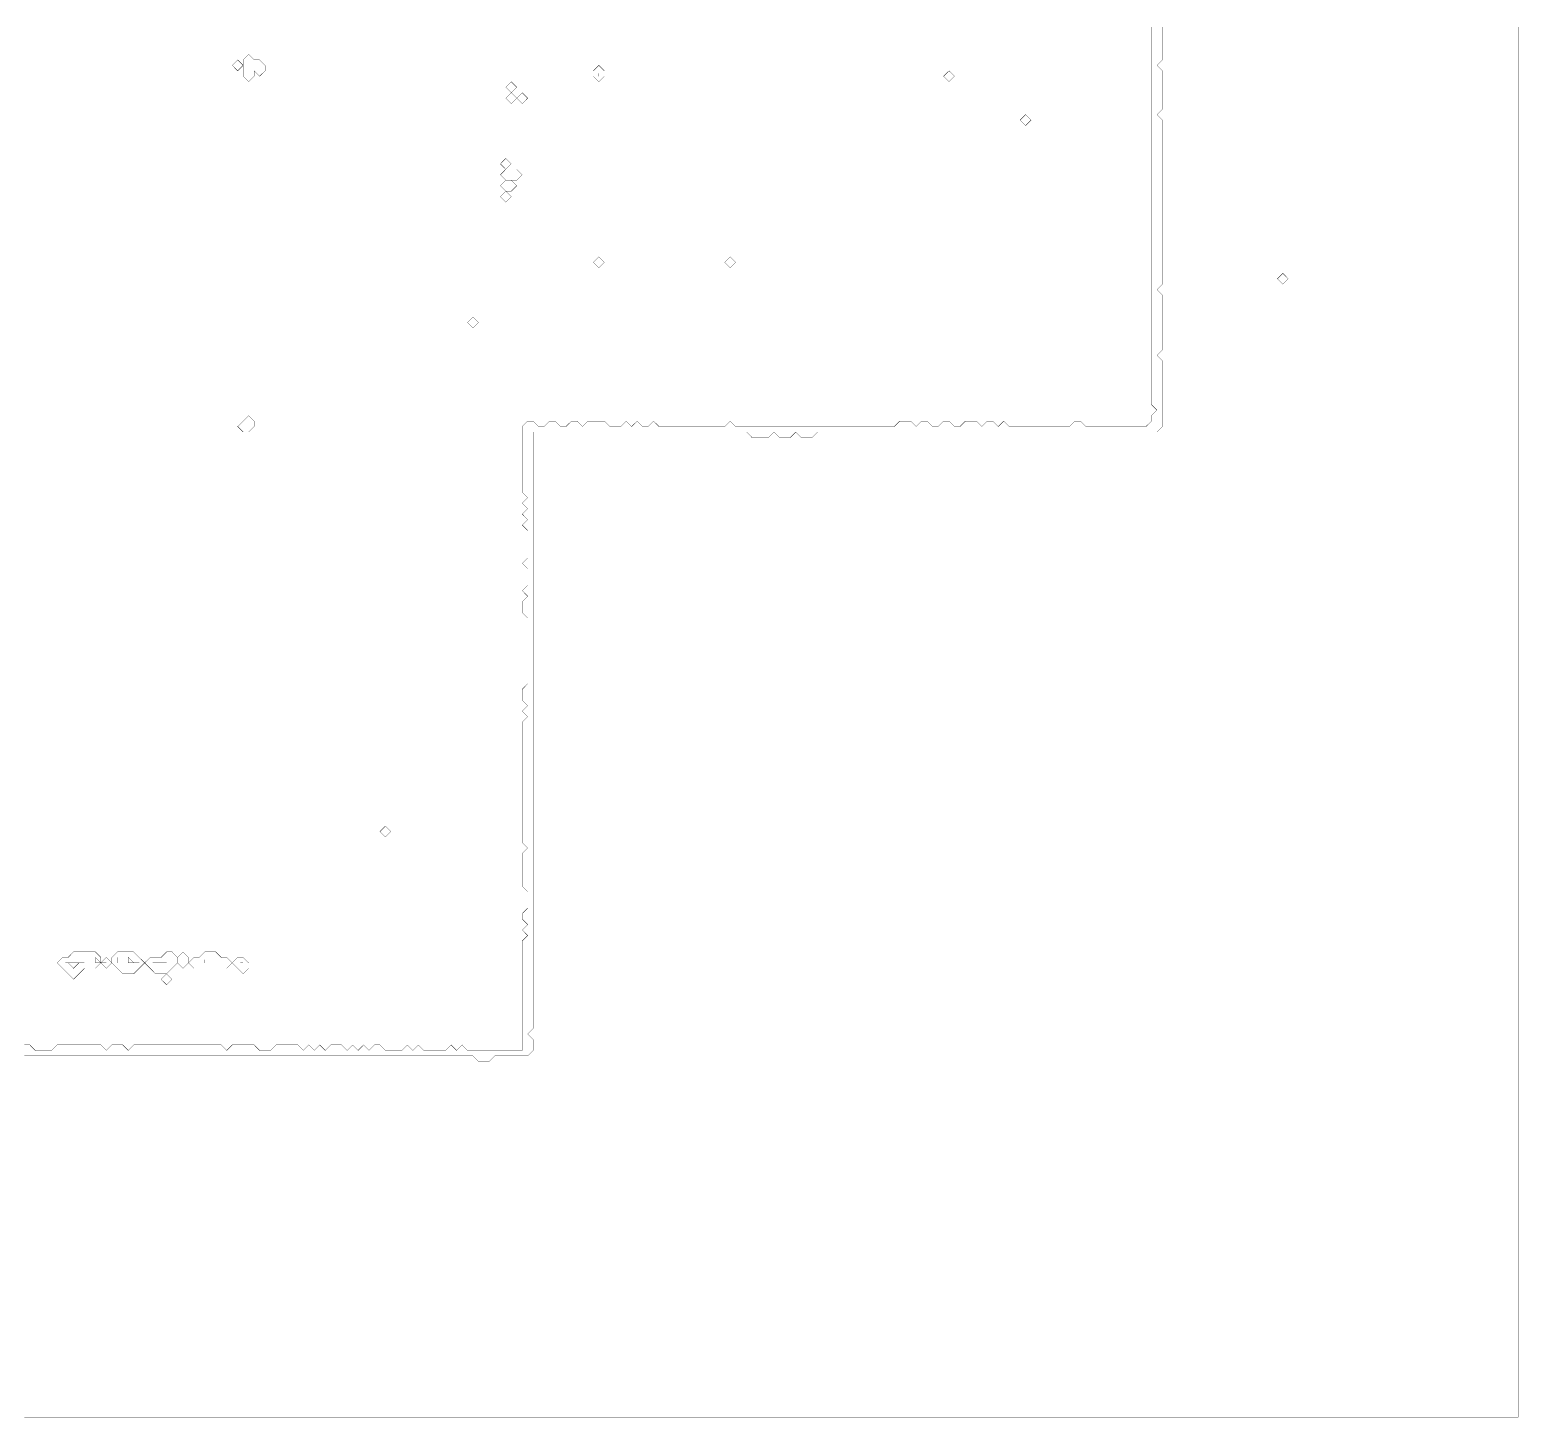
# Model space of a CAD drawing. Header units: metres. Extents: x 0 to 4994, y -4994 to 0.
# Drawn here: x 2336 to 4994, y -4994 to -2517 of the extents above; entities that cross this region are included whole.
import ezdxf

# ---------------------------------------------------------------- set-up
doc = ezdxf.new("R2010")
doc.units = ezdxf.units.M
for name, color, linetype in [('conductor', 1, 'Continuous'), ('dielectric', 8, 'Continuous'), ('substrate', 5, 'Continuous')]:
    doc.layers.add(name, color=color, linetype=linetype)

msp = doc.modelspace()

# ---------------------------------------------------------------- linework, layer by layer
at = {"layer": 'conductor', "const_width": 0.5}
msp.add_lwpolyline([(2326.1, -4329.6), (2335.9, -4329.6), (2345.6, -4339.4), (2355.4, -4339.4), (2365.2, -4339.4), (2374.9, -4339.4), (2384.7, -4329.6), (2394.5, -4329.6), (2404.3, -4329.6), (2414, -4329.6), (2423.8, -4329.6), (2433.6, -4329.6), (2443.4, -4329.6), (2453.1, -4329.6), (2462.9, -4329.6), (2472.7, -4339.4), (2482.5, -4329.6), (2492.2, -4329.6), (2502, -4329.6), (2511.8, -4339.4), (2521.5, -4329.6), (2531.3, -4329.6), (2541.1, -4329.6), (2550.9, -4329.6), (2560.6, -4329.6), (2570.4, -4329.6), (2580.2, -4329.6), (2590, -4329.6), (2599.7, -4329.6), (2609.5, -4329.6), (2619.3, -4329.6), (2629.1, -4329.6), (2638.8, -4329.6), (2648.6, -4329.6), (2658.4, -4329.6), (2668.1, -4329.6), (2677.9, -4329.6), (2687.7, -4339.4), (2697.5, -4329.6), (2707.2, -4329.6), (2717, -4329.6), (2726.8, -4329.6), (2736.6, -4329.6), (2746.3, -4339.4), (2756.1, -4339.4), (2765.9, -4339.4), (2775.7, -4329.6), (2785.4, -4329.6), (2795.2, -4329.6), (2805, -4329.6), (2814.8, -4329.6), (2824.5, -4339.4), (2834.3, -4329.6), (2844.1, -4339.4), (2853.8, -4329.6), (2863.6, -4339.4), (2873.4, -4329.6), (2883.2, -4329.6), (2892.9, -4329.6), (2902.7, -4339.4), (2912.5, -4329.6), (2922.3, -4339.4), (2932, -4329.6), (2941.8, -4339.4), (2951.6, -4329.6), (2961.4, -4329.6), (2971.1, -4339.4), (2980.9, -4339.4), (2990.7, -4339.4), (3000.4, -4339.4), (3010.2, -4329.6), (3020, -4339.4), (3029.8, -4329.6), (3039.5, -4339.4), (3049.3, -4339.4), (3059.1, -4339.4), (3068.9, -4339.4), (3078.6, -4339.4), (3088.4, -4329.6), (3098.2, -4339.4), (3108, -4329.6), (3117.7, -4339.4), (3127.5, -4339.4), (3137.3, -4339.4), (3147, -4339.4), (3156.8, -4339.4), (3166.6, -4339.4), (3176.4, -4339.4), (3186.1, -4339.4), (3195.9, -4339.4), (3205.7, -4339.4), (3215.5, -4339.4), (3215.5, -4329.6), (3215.5, -4319.9), (3215.5, -4310.1), (3215.5, -4300.3), (3215.5, -4290.5), (3215.5, -4280.8), (3215.5, -4271), (3215.5, -4261.2), (3215.5, -4251.4), (3215.5, -4241.7), (3215.5, -4231.9), (3215.5, -4222.1), (3215.5, -4212.4), (3215.5, -4202.6), (3215.5, -4192.8), (3215.5, -4183), (3215.5, -4173.3), (3215.5, -4163.5), (3215.5, -4153.7), (3215.5, -4143.9), (3225.2, -4134.2), (3215.5, -4124.4), (3225.2, -4114.6), (3215.5, -4104.8), (3215.5, -4095.1), (3225.2, -4085.3), (3225.2, -4075.5), (3225.2, -4065.8), (3225.2, -4056), (3215.5, -4046.2), (3215.5, -4036.4), (3215.5, -4026.7), (3215.5, -4016.9), (3215.5, -4007.1), (3215.5, -3997.3), (3215.5, -3987.6), (3225.2, -3977.8), (3215.5, -3968), (3215.5, -3958.2), (3215.5, -3948.5), (3215.5, -3938.7), (3215.5, -3928.9), (3215.5, -3919.1), (3215.5, -3909.4), (3215.5, -3899.6), (3215.5, -3889.8), (3215.5, -3880.1), (3215.5, -3870.3), (3215.5, -3860.5), (3215.5, -3850.7), (3215.5, -3841), (3215.5, -3831.2), (3215.5, -3821.4), (3215.5, -3811.6), (3215.5, -3801.9), (3215.5, -3792.1), (3215.5, -3782.3), (3215.5, -3772.5), (3215.5, -3762.8), (3215.5, -3753), (3225.2, -3743.2), (3215.5, -3733.5), (3225.2, -3723.7), (3215.5, -3713.9), (3215.5, -3704.1), (3215.5, -3694.4), (3225.2, -3684.6), (3225.2, -3674.8), (3225.2, -3665), (3225.2, -3655.3), (3225.2, -3645.5), (3225.2, -3635.7), (3225.2, -3625.9), (3225.2, -3616.2), (3225.2, -3606.4), (3225.2, -3596.6), (3225.2, -3586.9), (3225.2, -3577.1), (3225.2, -3567.3), (3215.5, -3557.5), (3215.5, -3547.8), (3215.5, -3538), (3225.2, -3528.2), (3215.5, -3518.4), (3225.2, -3508.7), (3225.2, -3498.9), (3225.2, -3489.1), (3225.2, -3479.3), (3215.5, -3469.6), (3225.2, -3459.8), (3225.2, -3450), (3225.2, -3440.2), (3225.2, -3430.5), (3225.2, -3420.7), (3225.2, -3410.9), (3215.5, -3401.2), (3225.2, -3391.4), (3215.5, -3381.6), (3225.2, -3371.8), (3215.5, -3362.1), (3225.2, -3352.3), (3215.5, -3342.5), (3215.5, -3332.7), (3215.5, -3323), (3215.5, -3313.2), (3215.5, -3303.4), (3215.5, -3293.6), (3215.5, -3283.9), (3215.5, -3274.1), (3215.5, -3264.3), (3215.5, -3254.6), (3215.5, -3244.8), (3215.5, -3235), (3215.5, -3225.2), (3225.2, -3215.5), (3235, -3215.5), (3244.8, -3225.2), (3254.6, -3225.2), (3264.3, -3215.5), (3274.1, -3215.5), (3283.9, -3225.2), (3293.6, -3225.2), (3303.4, -3215.5), (3313.2, -3215.5), (3323, -3225.2), (3332.7, -3215.5), (3342.5, -3215.5), (3352.3, -3215.5), (3362.1, -3215.5), (3371.8, -3225.2), (3381.6, -3225.2), (3391.4, -3225.2), (3401.2, -3215.5), (3410.9, -3225.2), (3420.7, -3215.5), (3430.5, -3225.2), (3440.2, -3225.2), (3450, -3215.5), (3459.8, -3225.2), (3469.6, -3225.2), (3479.3, -3225.2), (3489.1, -3225.2), (3498.9, -3225.2), (3508.7, -3225.2), (3518.4, -3225.2), (3528.2, -3225.2), (3538, -3225.2), (3547.8, -3225.2), (3557.5, -3225.2), (3567.3, -3225.2), (3577.1, -3225.2), (3586.9, -3215.5), (3596.6, -3225.2), (3606.4, -3225.2), (3616.2, -3225.2), (3625.9, -3225.2), (3635.7, -3225.2), (3645.5, -3225.2), (3655.3, -3225.2), (3665, -3225.2), (3674.8, -3225.2), (3684.6, -3225.2), (3694.4, -3225.2), (3704.1, -3225.2), (3713.9, -3225.2), (3723.7, -3225.2), (3733.5, -3225.2), (3743.2, -3225.2), (3753, -3225.2), (3762.8, -3225.2), (3772.5, -3225.2), (3782.3, -3225.2), (3792.1, -3225.2), (3801.9, -3225.2), (3811.6, -3225.2), (3821.4, -3225.2), (3831.2, -3225.2), (3841, -3225.2), (3850.7, -3225.2), (3860.5, -3225.2), (3870.3, -3225.2), (3880.1, -3225.2), (3889.8, -3215.5), (3899.6, -3215.5), (3909.4, -3215.5), (3919.1, -3225.2), (3928.9, -3215.5), (3938.7, -3215.5), (3948.5, -3225.2), (3958.2, -3225.2), (3968, -3215.5), (3977.8, -3215.5), (3987.6, -3225.2), (3997.3, -3225.2), (4007.1, -3215.5), (4016.9, -3215.5), (4026.7, -3215.5), (4036.4, -3225.2), (4046.2, -3215.5), (4056, -3215.5), (4065.8, -3225.2), (4075.5, -3215.5), (4085.3, -3225.2), (4095.1, -3225.2), (4104.8, -3225.2), (4114.6, -3225.2), (4124.4, -3225.2), (4134.2, -3225.2), (4143.9, -3225.2), (4153.7, -3225.2), (4163.5, -3225.2), (4173.3, -3225.2), (4183, -3225.2), (4192.8, -3225.2), (4202.6, -3215.5), (4212.4, -3215.5), (4222.1, -3225.2), (4231.9, -3225.2), (4241.7, -3225.2), (4251.4, -3225.2), (4261.2, -3225.2), (4271, -3225.2), (4280.8, -3225.2), (4290.5, -3225.2), (4300.3, -3225.2), (4310.1, -3225.2), (4319.9, -3225.2), (4329.6, -3225.2), (4339.4, -3215.5), (4339.4, -3205.7), (4349.2, -3195.9), (4339.4, -3186.1), (4339.4, -3176.4), (4339.4, -3166.6), (4339.4, -3156.8), (4339.4, -3147), (4339.4, -3137.3), (4339.4, -3127.5), (4339.4, -3117.7), (4339.4, -3108), (4339.4, -3098.2), (4339.4, -3088.4), (4339.4, -3078.6), (4339.4, -3068.9), (4339.4, -3059.1), (4339.4, -3049.3), (4339.4, -3039.5), (4339.4, -3029.8), (4339.4, -3020), (4339.4, -3010.2), (4339.4, -3000.4), (4339.4, -2990.7), (4339.4, -2980.9), (4339.4, -2971.1), (4339.4, -2961.4), (4339.4, -2951.6), (4339.4, -2941.8), (4339.4, -2932), (4339.4, -2922.3), (4339.4, -2912.5), (4339.4, -2902.7), (4339.4, -2892.9), (4339.4, -2883.2), (4339.4, -2873.4), (4339.4, -2863.6), (4339.4, -2853.8), (4339.4, -2844.1), (4339.4, -2834.3), (4339.4, -2824.5), (4339.4, -2814.8), (4339.4, -2805), (4339.4, -2795.2), (4339.4, -2785.4), (4339.4, -2775.7), (4339.4, -2765.9), (4339.4, -2756.1), (4339.4, -2746.3), (4339.4, -2736.6), (4339.4, -2726.8), (4339.4, -2717), (4339.4, -2707.2), (4339.4, -2697.5), (4339.4, -2687.7), (4339.4, -2677.9), (4339.4, -2668.1), (4339.4, -2658.4), (4339.4, -2648.6), (4339.4, -2638.8), (4339.4, -2629.1), (4339.4, -2619.3), (4339.4, -2609.5), (4339.4, -2599.7), (4339.4, -2590), (4339.4, -2580.2), (4339.4, -2570.4), (4339.4, -2560.6), (4339.4, -2550.9), (4339.4, -2541.1), (4339.4, -2531.3), (4339.4, -2521.5), (4339.4, -2511.8)], dxfattribs=at)
for points in [[(2697.5, -2580.2), (2707.2, -2570.4), (2717, -2580.2), (2707.2, -2590)], [(2717, -2570.4), (2726.8, -2560.6), (2736.6, -2570.4), (2746.3, -2570.4), (2756.1, -2580.2), (2756.1, -2590), (2746.3, -2599.7), (2736.6, -2590), (2736.6, -2599.7), (2726.8, -2609.5), (2717, -2599.7), (2717, -2590), (2717, -2580.2)], [(3342.5, -2590), (3352.3, -2580.2), (3362.1, -2590), (3362.1, -2599.7), (3352.3, -2609.5), (3342.5, -2599.7)], [(3968, -2599.7), (3977.8, -2590), (3987.6, -2599.7), (3977.8, -2609.5)], [(3186.1, -2619.3), (3195.9, -2609.5), (3205.7, -2619.3), (3195.9, -2629.1)], [(3186.1, -2638.8), (3195.9, -2629.1), (3205.7, -2638.8), (3195.9, -2648.6)], [(3205.7, -2638.8), (3215.5, -2629.1), (3225.2, -2638.8), (3215.5, -2648.6)], [(4104.8, -2677.9), (4114.6, -2668.1), (4124.4, -2677.9), (4114.6, -2687.7)], [(3176.4, -2756.1), (3186.1, -2746.3), (3195.9, -2756.1), (3186.1, -2765.9)], [(3176.4, -2775.7), (3186.1, -2765.9), (3195.9, -2765.9), (3205.7, -2765.9), (3215.5, -2775.7), (3205.7, -2785.4), (3195.9, -2785.4), (3186.1, -2785.4)], [(3176.4, -2795.2), (3186.1, -2785.4), (3195.9, -2785.4), (3205.7, -2795.2), (3195.9, -2805), (3186.1, -2805)], [(3176.4, -2814.8), (3186.1, -2805), (3195.9, -2814.8), (3186.1, -2824.5)], [(3342.5, -2932), (3352.3, -2922.3), (3362.1, -2932), (3352.3, -2941.8)], [(3577.1, -2932), (3586.9, -2922.3), (3596.6, -2932), (3586.9, -2941.8)], [(3117.7, -3039.5), (3127.5, -3029.8), (3137.3, -3039.5), (3127.5, -3049.3)], [(2717, -3215.5), (2726.8, -3205.7), (2736.6, -3215.5), (2736.6, -3225.2), (2726.8, -3235), (2717, -3235), (2707.2, -3225.2)], [(2961.4, -3948.5), (2971.1, -3938.7), (2980.9, -3948.5), (2971.1, -3958.2)], [(2404.3, -4173.3), (2414, -4163.5), (2423.8, -4163.5), (2433.6, -4163.5), (2443.4, -4163.5), (2453.1, -4163.5), (2462.9, -4173.3), (2462.9, -4183), (2453.1, -4192.8), (2443.4, -4192.8), (2433.6, -4192.8), (2423.8, -4202.6), (2414, -4212.4), (2404.3, -4202.6), (2394.5, -4192.8), (2384.7, -4183), (2394.5, -4173.3)], [(2462.9, -4183), (2472.7, -4173.3), (2482.5, -4183), (2472.7, -4192.8)], [(2482.5, -4173.3), (2492.2, -4163.5), (2502, -4163.5), (2511.8, -4163.5), (2521.5, -4163.5), (2531.3, -4173.3), (2541.1, -4183), (2531.3, -4192.8), (2521.5, -4202.6), (2511.8, -4202.6), (2502, -4202.6), (2492.2, -4192.8), (2482.5, -4183)], [(2570.4, -4173.3), (2580.2, -4163.5), (2590, -4163.5), (2599.7, -4173.3), (2599.7, -4183), (2590, -4192.8), (2580.2, -4202.6), (2570.4, -4202.6), (2560.6, -4202.6), (2550.9, -4192.8), (2541.1, -4183), (2550.9, -4173.3), (2560.6, -4173.3)], [(2599.7, -4173.3), (2609.5, -4163.5), (2619.3, -4173.3), (2619.3, -4183), (2609.5, -4192.8), (2599.7, -4183)], [(2638.8, -4173.3), (2648.6, -4163.5), (2658.4, -4163.5), (2668.1, -4163.5), (2677.9, -4173.3), (2687.7, -4173.3), (2697.5, -4183), (2687.7, -4192.8), (2677.9, -4192.8), (2668.1, -4192.8), (2658.4, -4192.8), (2648.6, -4192.8), (2638.8, -4192.8), (2629.1, -4192.8), (2619.3, -4183), (2629.1, -4173.3)], [(2697.5, -4183), (2707.2, -4173.3), (2717, -4173.3), (2726.8, -4183), (2726.8, -4192.8), (2717, -4202.6), (2707.2, -4192.8)], [(2570.4, -4212.4), (2580.2, -4202.6), (2590, -4212.4), (2580.2, -4222.1)]]:
    msp.add_lwpolyline(points, close=True, dxfattribs=at)
at = {"layer": 'dielectric', "const_width": 0.5}
for points in [[(2414, -4192.8)], [(2462.9, -4183)], [(2560.6, -4183)], [(2580.2, -4183)], [(2717, -4183)]]:
    msp.add_lwpolyline(points, close=True, dxfattribs=at)
at = {"layer": 'substrate', "const_width": 0.5}
for points in [[(2326.1, -4994.2), (2335.9, -4994.2), (2345.6, -4994.2), (2355.4, -4994.2), (2365.2, -4994.2), (2374.9, -4994.2), (2384.7, -4994.2), (2394.5, -4994.2), (2404.3, -4994.2), (2414, -4994.2), (2423.8, -4994.2), (2433.6, -4994.2), (2443.4, -4994.2), (2453.1, -4994.2), (2462.9, -4994.2), (2472.7, -4994.2), (2482.5, -4994.2), (2492.2, -4994.2), (2502, -4994.2), (2511.8, -4994.2), (2521.5, -4994.2), (2531.3, -4994.2), (2541.1, -4994.2), (2550.9, -4994.2), (2560.6, -4994.2), (2570.4, -4994.2), (2580.2, -4994.2), (2590, -4994.2), (2599.7, -4994.2), (2609.5, -4994.2), (2619.3, -4994.2), (2629.1, -4994.2), (2638.8, -4994.2), (2648.6, -4994.2), (2658.4, -4994.2), (2668.1, -4994.2), (2677.9, -4994.2), (2687.7, -4994.2), (2697.5, -4994.2), (2707.2, -4994.2), (2717, -4994.2), (2726.8, -4994.2), (2736.6, -4994.2), (2746.3, -4994.2), (2756.1, -4994.2), (2765.9, -4994.2), (2775.7, -4994.2), (2785.4, -4994.2), (2795.2, -4994.2), (2805, -4994.2), (2814.8, -4994.2), (2824.5, -4994.2), (2834.3, -4994.2), (2844.1, -4994.2), (2853.8, -4994.2), (2863.6, -4994.2), (2873.4, -4994.2), (2883.2, -4994.2), (2892.9, -4994.2), (2902.7, -4994.2), (2912.5, -4994.2), (2922.3, -4994.2), (2932, -4994.2), (2941.8, -4994.2), (2951.6, -4994.2), (2961.4, -4994.2), (2971.1, -4994.2), (2980.9, -4994.2), (2990.7, -4994.2), (3000.4, -4994.2), (3010.2, -4994.2), (3020, -4994.2), (3029.8, -4994.2), (3039.5, -4994.2), (3049.3, -4994.2), (3059.1, -4994.2), (3068.9, -4994.2), (3078.6, -4994.2), (3088.4, -4994.2), (3098.2, -4994.2), (3108, -4994.2), (3117.7, -4994.2), (3127.5, -4994.2), (3137.3, -4994.2), (3147, -4994.2), (3156.8, -4994.2), (3166.6, -4994.2), (3176.4, -4994.2), (3186.1, -4994.2), (3195.9, -4994.2), (3205.7, -4994.2), (3215.5, -4994.2), (3225.2, -4994.2), (3235, -4994.2), (3244.8, -4994.2), (3254.6, -4994.2), (3264.3, -4994.2), (3274.1, -4994.2), (3283.9, -4994.2), (3293.6, -4994.2), (3303.4, -4994.2), (3313.2, -4994.2), (3323, -4994.2), (3332.7, -4994.2), (3342.5, -4994.2), (3352.3, -4994.2), (3362.1, -4994.2), (3371.8, -4994.2), (3381.6, -4994.2), (3391.4, -4994.2), (3401.2, -4994.2), (3410.9, -4994.2), (3420.7, -4994.2), (3430.5, -4994.2), (3440.2, -4994.2), (3450, -4994.2), (3459.8, -4994.2), (3469.6, -4994.2), (3479.3, -4994.2), (3489.1, -4994.2), (3498.9, -4994.2), (3508.7, -4994.2), (3518.4, -4994.2), (3528.2, -4994.2), (3538, -4994.2), (3547.8, -4994.2), (3557.5, -4994.2), (3567.3, -4994.2), (3577.1, -4994.2), (3586.9, -4994.2), (3596.6, -4994.2), (3606.4, -4994.2), (3616.2, -4994.2), (3625.9, -4994.2), (3635.7, -4994.2), (3645.5, -4994.2), (3655.3, -4994.2), (3665, -4994.2), (3674.8, -4994.2), (3684.6, -4994.2), (3694.4, -4994.2), (3704.1, -4994.2), (3713.9, -4994.2), (3723.7, -4994.2), (3733.5, -4994.2), (3743.2, -4994.2), (3753, -4994.2), (3762.8, -4994.2), (3772.5, -4994.2), (3782.3, -4994.2), (3792.1, -4994.2), (3801.9, -4994.2), (3811.6, -4994.2), (3821.4, -4994.2), (3831.2, -4994.2), (3841, -4994.2), (3850.7, -4994.2), (3860.5, -4994.2), (3870.3, -4994.2), (3880.1, -4994.2), (3889.8, -4994.2), (3899.6, -4994.2), (3909.4, -4994.2), (3919.1, -4994.2), (3928.9, -4994.2), (3938.7, -4994.2), (3948.5, -4994.2), (3958.2, -4994.2), (3968, -4994.2), (3977.8, -4994.2), (3987.6, -4994.2), (3997.3, -4994.2), (4007.1, -4994.2), (4016.9, -4994.2), (4026.7, -4994.2), (4036.4, -4994.2), (4046.2, -4994.2), (4056, -4994.2), (4065.8, -4994.2), (4075.5, -4994.2), (4085.3, -4994.2), (4095.1, -4994.2), (4104.8, -4994.2), (4114.6, -4994.2), (4124.4, -4994.2), (4134.2, -4994.2), (4143.9, -4994.2), (4153.7, -4994.2), (4163.5, -4994.2), (4173.3, -4994.2), (4183, -4994.2), (4192.8, -4994.2), (4202.6, -4994.2), (4212.4, -4994.2), (4222.1, -4994.2), (4231.9, -4994.2), (4241.7, -4994.2), (4251.4, -4994.2), (4261.2, -4994.2), (4271, -4994.2), (4280.8, -4994.2), (4290.5, -4994.2), (4300.3, -4994.2), (4310.1, -4994.2), (4319.9, -4994.2), (4329.6, -4994.2), (4339.4, -4994.2), (4349.2, -4994.2), (4359, -4994.2), (4368.7, -4994.2), (4378.5, -4994.2), (4388.3, -4994.2), (4398, -4994.2), (4407.8, -4994.2), (4417.6, -4994.2), (4427.4, -4994.2), (4437.1, -4994.2), (4446.9, -4994.2), (4456.7, -4994.2), (4466.5, -4994.2), (4476.2, -4994.2), (4486, -4994.2), (4495.8, -4994.2), (4505.6, -4994.2), (4515.3, -4994.2), (4525.1, -4994.2), (4534.9, -4994.2), (4544.6, -4994.2), (4554.4, -4994.2), (4564.2, -4994.2), (4574, -4994.2), (4583.7, -4994.2), (4593.5, -4994.2), (4603.3, -4994.2), (4613.1, -4994.2), (4622.8, -4994.2), (4632.6, -4994.2), (4642.4, -4994.2), (4652.2, -4994.2), (4661.9, -4994.2), (4671.7, -4994.2), (4681.5, -4994.2), (4691.2, -4994.2), (4701, -4994.2), (4710.8, -4994.2), (4720.6, -4994.2), (4730.3, -4994.2), (4740.1, -4994.2), (4749.9, -4994.2), (4759.7, -4994.2), (4769.4, -4994.2), (4779.2, -4994.2), (4789, -4994.2), (4798.8, -4994.2), (4808.5, -4994.2), (4818.3, -4994.2), (4828.1, -4994.2), (4837.9, -4994.2), (4847.6, -4994.2), (4857.4, -4994.2), (4867.2, -4994.2), (4876.9, -4994.2), (4886.7, -4994.2), (4896.5, -4994.2), (4906.3, -4994.2), (4916, -4994.2), (4925.8, -4994.2), (4935.6, -4994.2), (4945.4, -4994.2), (4955.1, -4994.2), (4964.9, -4994.2), (4974.7, -4994.2), (4984.5, -4994.2), (4994.2, -4994.2), (4994.2, -4984.5), (4994.2, -4974.7), (4994.2, -4964.9), (4994.2, -4955.1), (4994.2, -4945.4), (4994.2, -4935.6), (4994.2, -4925.8), (4994.2, -4916), (4994.2, -4906.3), (4994.2, -4896.5), (4994.2, -4886.7), (4994.2, -4876.9), (4994.2, -4867.2), (4994.2, -4857.4), (4994.2, -4847.6), (4994.2, -4837.9), (4994.2, -4828.1), (4994.2, -4818.3), (4994.2, -4808.5), (4994.2, -4798.8), (4994.2, -4789), (4994.2, -4779.2), (4994.2, -4769.4), (4994.2, -4759.7), (4994.2, -4749.9), (4994.2, -4740.1), (4994.2, -4730.3), (4994.2, -4720.6), (4994.2, -4710.8), (4994.2, -4701), (4994.2, -4691.2), (4994.2, -4681.5), (4994.2, -4671.7), (4994.2, -4661.9), (4994.2, -4652.2), (4994.2, -4642.4), (4994.2, -4632.6), (4994.2, -4622.8), (4994.2, -4613.1), (4994.2, -4603.3), (4994.2, -4593.5), (4994.2, -4583.7), (4994.2, -4574), (4994.2, -4564.2), (4994.2, -4554.4), (4994.2, -4544.6), (4994.2, -4534.9), (4994.2, -4525.1), (4994.2, -4515.3), (4994.2, -4505.6), (4994.2, -4495.8), (4994.2, -4486), (4994.2, -4476.2), (4994.2, -4466.5), (4994.2, -4456.7), (4994.2, -4446.9), (4994.2, -4437.1), (4994.2, -4427.4), (4994.2, -4417.6), (4994.2, -4407.8), (4994.2, -4398), (4994.2, -4388.3), (4994.2, -4378.5), (4994.2, -4368.7), (4994.2, -4359), (4994.2, -4349.2), (4994.2, -4339.4), (4994.2, -4329.6), (4994.2, -4319.9), (4994.2, -4310.1), (4994.2, -4300.3), (4994.2, -4290.5), (4994.2, -4280.8), (4994.2, -4271), (4994.2, -4261.2), (4994.2, -4251.4), (4994.2, -4241.7), (4994.2, -4231.9), (4994.2, -4222.1), (4994.2, -4212.4), (4994.2, -4202.6), (4994.2, -4192.8), (4994.2, -4183), (4994.2, -4173.3), (4994.2, -4163.5), (4994.2, -4153.7), (4994.2, -4143.9), (4994.2, -4134.2), (4994.2, -4124.4), (4994.2, -4114.6), (4994.2, -4104.8), (4994.2, -4095.1), (4994.2, -4085.3), (4994.2, -4075.5), (4994.2, -4065.8), (4994.2, -4056), (4994.2, -4046.2), (4994.2, -4036.4), (4994.2, -4026.7), (4994.2, -4016.9), (4994.2, -4007.1), (4994.2, -3997.3), (4994.2, -3987.6), (4994.2, -3977.8), (4994.2, -3968), (4994.2, -3958.2), (4994.2, -3948.5), (4994.2, -3938.7), (4994.2, -3928.9), (4994.2, -3919.1), (4994.2, -3909.4), (4994.2, -3899.6), (4994.2, -3889.8), (4994.2, -3880.1), (4994.2, -3870.3), (4994.2, -3860.5), (4994.2, -3850.7), (4994.2, -3841), (4994.2, -3831.2), (4994.2, -3821.4), (4994.2, -3811.6), (4994.2, -3801.9), (4994.2, -3792.1), (4994.2, -3782.3), (4994.2, -3772.5), (4994.2, -3762.8), (4994.2, -3753), (4994.2, -3743.2), (4994.2, -3733.5), (4994.2, -3723.7), (4994.2, -3713.9), (4994.2, -3704.1), (4994.2, -3694.4), (4994.2, -3684.6), (4994.2, -3674.8), (4994.2, -3665), (4994.2, -3655.3), (4994.2, -3645.5), (4994.2, -3635.7), (4994.2, -3625.9), (4994.2, -3616.2), (4994.2, -3606.4), (4994.2, -3596.6), (4994.2, -3586.9), (4994.2, -3577.1), (4994.2, -3567.3), (4994.2, -3557.5), (4994.2, -3547.8), (4994.2, -3538), (4994.2, -3528.2), (4994.2, -3518.4), (4994.2, -3508.7), (4994.2, -3498.9), (4994.2, -3489.1), (4994.2, -3479.3), (4994.2, -3469.6), (4994.2, -3459.8), (4994.2, -3450), (4994.2, -3440.2), (4994.2, -3430.5), (4994.2, -3420.7), (4994.2, -3410.9), (4994.2, -3401.2), (4994.2, -3391.4), (4994.2, -3381.6), (4994.2, -3371.8), (4994.2, -3362.1), (4994.2, -3352.3), (4994.2, -3342.5), (4994.2, -3332.7), (4994.2, -3323), (4994.2, -3313.2), (4994.2, -3303.4), (4994.2, -3293.6), (4994.2, -3283.9), (4994.2, -3274.1), (4994.2, -3264.3), (4994.2, -3254.6), (4994.2, -3244.8), (4994.2, -3235), (4994.2, -3225.2), (4994.2, -3215.5), (4994.2, -3205.7), (4994.2, -3195.9), (4994.2, -3186.1), (4994.2, -3176.4), (4994.2, -3166.6), (4994.2, -3156.8), (4994.2, -3147), (4994.2, -3137.3), (4994.2, -3127.5), (4994.2, -3117.7), (4994.2, -3108), (4994.2, -3098.2), (4994.2, -3088.4), (4994.2, -3078.6), (4994.2, -3068.9), (4994.2, -3059.1), (4994.2, -3049.3), (4994.2, -3039.5), (4994.2, -3029.8), (4994.2, -3020), (4994.2, -3010.2), (4994.2, -3000.4), (4994.2, -2990.7), (4994.2, -2980.9), (4994.2, -2971.1), (4994.2, -2961.4), (4994.2, -2951.6), (4994.2, -2941.8), (4994.2, -2932), (4994.2, -2922.3), (4994.2, -2912.5), (4994.2, -2902.7), (4994.2, -2892.9), (4994.2, -2883.2), (4994.2, -2873.4), (4994.2, -2863.6), (4994.2, -2853.8), (4994.2, -2844.1), (4994.2, -2834.3), (4994.2, -2824.5), (4994.2, -2814.8), (4994.2, -2805), (4994.2, -2795.2), (4994.2, -2785.4), (4994.2, -2775.7), (4994.2, -2765.9), (4994.2, -2756.1), (4994.2, -2746.3), (4994.2, -2736.6), (4994.2, -2726.8), (4994.2, -2717), (4994.2, -2707.2), (4994.2, -2697.5), (4994.2, -2687.7), (4994.2, -2677.9), (4994.2, -2668.1), (4994.2, -2658.4), (4994.2, -2648.6), (4994.2, -2638.8), (4994.2, -2629.1), (4994.2, -2619.3), (4994.2, -2609.5), (4994.2, -2599.7), (4994.2, -2590), (4994.2, -2580.2), (4994.2, -2570.4), (4994.2, -2560.6), (4994.2, -2550.9), (4994.2, -2541.1), (4994.2, -2531.3), (4994.2, -2521.5), (4994.2, -2511.8)], [(4359, -2511.8), (4359, -2521.5), (4359, -2531.3), (4359, -2541.1), (4359, -2550.9), (4359, -2560.6), (4359, -2570.4), (4349.2, -2580.2), (4359, -2590), (4359, -2599.7), (4359, -2609.5), (4359, -2619.3), (4359, -2629.1), (4359, -2638.8), (4359, -2648.6), (4359, -2658.4), (4349.2, -2668.1), (4359, -2677.9), (4359, -2687.7), (4359, -2697.5), (4359, -2707.2), (4359, -2717), (4359, -2726.8), (4359, -2736.6), (4359, -2746.3), (4359, -2756.1), (4359, -2765.9), (4359, -2775.7), (4359, -2785.4), (4359, -2795.2), (4359, -2805), (4359, -2814.8), (4359, -2824.5), (4359, -2834.3), (4359, -2844.1), (4359, -2853.8), (4359, -2863.6), (4359, -2873.4), (4359, -2883.2), (4359, -2892.9), (4359, -2902.7), (4359, -2912.5), (4359, -2922.3), (4359, -2932), (4359, -2941.8), (4359, -2951.6), (4359, -2961.4), (4359, -2971.1), (4349.2, -2980.9), (4359, -2990.7), (4359, -3000.4), (4359, -3010.2), (4359, -3020), (4359, -3029.8), (4359, -3039.5), (4359, -3049.3), (4359, -3059.1), (4359, -3068.9), (4359, -3078.6), (4359, -3088.4), (4349.2, -3098.2), (4359, -3108), (4359, -3117.7), (4359, -3127.5), (4359, -3137.3), (4359, -3147), (4359, -3156.8), (4359, -3166.6), (4359, -3176.4), (4359, -3186.1), (4359, -3195.9), (4359, -3205.7), (4359, -3215.5), (4359, -3225.2), (4349.2, -3235), (4339.4, -3235), (4329.6, -3235), (4319.9, -3235), (4310.1, -3235), (4300.3, -3235), (4290.5, -3235), (4280.8, -3235), (4271, -3235), (4261.2, -3235), (4251.4, -3235), (4241.7, -3235), (4231.9, -3235), (4222.1, -3235), (4212.4, -3235), (4202.6, -3235), (4192.8, -3235), (4183, -3235), (4173.3, -3235), (4163.5, -3235), (4153.7, -3235), (4143.9, -3235), (4134.2, -3235), (4124.4, -3235), (4114.6, -3235), (4104.8, -3235), (4095.1, -3235), (4085.3, -3235), (4075.5, -3235), (4065.8, -3235), (4056, -3235), (4046.2, -3235), (4036.4, -3235), (4026.7, -3235), (4016.9, -3235), (4007.1, -3235), (3997.3, -3235), (3987.6, -3235), (3977.8, -3235), (3968, -3235), (3958.2, -3235), (3948.5, -3235), (3938.7, -3235), (3928.9, -3235), (3919.1, -3235), (3909.4, -3235), (3899.6, -3235), (3889.8, -3235), (3880.1, -3235), (3870.3, -3235), (3860.5, -3235), (3850.7, -3235), (3841, -3235), (3831.2, -3235), (3821.4, -3235), (3811.6, -3235), (3801.9, -3235), (3792.1, -3235), (3782.3, -3235), (3772.5, -3235), (3762.8, -3235), (3753, -3235), (3743.2, -3235), (3733.5, -3244.8), (3723.7, -3244.8), (3713.9, -3244.8), (3704.1, -3235), (3694.4, -3244.8), (3684.6, -3244.8), (3674.8, -3244.8), (3665, -3235), (3655.3, -3244.8), (3645.5, -3244.8), (3635.7, -3244.8), (3625.9, -3244.8), (3616.2, -3235), (3606.4, -3235), (3596.6, -3235), (3586.9, -3235), (3577.1, -3235), (3567.3, -3235), (3557.5, -3235), (3547.8, -3235), (3538, -3235), (3528.2, -3235), (3518.4, -3235), (3508.7, -3235), (3498.9, -3235), (3489.1, -3235), (3479.3, -3235), (3469.6, -3235), (3459.8, -3235), (3450, -3235), (3440.2, -3235), (3430.5, -3235), (3420.7, -3235), (3410.9, -3235), (3401.2, -3235), (3391.4, -3235), (3381.6, -3235), (3371.8, -3235), (3362.1, -3235), (3352.3, -3235), (3342.5, -3235), (3332.7, -3235), (3323, -3235), (3313.2, -3235), (3303.4, -3235), (3293.6, -3235), (3283.9, -3235), (3274.1, -3235), (3264.3, -3235), (3254.6, -3235), (3244.8, -3235), (3235, -3235), (3235, -3244.8), (3235, -3254.6), (3235, -3264.3), (3235, -3274.1), (3235, -3283.9), (3235, -3293.6), (3235, -3303.4), (3235, -3313.2), (3235, -3323), (3235, -3332.7), (3235, -3342.5), (3235, -3352.3), (3235, -3362.1), (3235, -3371.8), (3235, -3381.6), (3235, -3391.4), (3235, -3401.2), (3235, -3410.9), (3235, -3420.7), (3235, -3430.5), (3235, -3440.2), (3235, -3450), (3235, -3459.8), (3235, -3469.6), (3235, -3479.3), (3235, -3489.1), (3235, -3498.9), (3235, -3508.7), (3235, -3518.4), (3235, -3528.2), (3235, -3538), (3235, -3547.8), (3235, -3557.5), (3235, -3567.3), (3235, -3577.1), (3235, -3586.9), (3235, -3596.6), (3235, -3606.4), (3235, -3616.2), (3235, -3625.9), (3235, -3635.7), (3235, -3645.5), (3235, -3655.3), (3235, -3665), (3235, -3674.8), (3235, -3684.6), (3235, -3694.4), (3235, -3704.1), (3235, -3713.9), (3235, -3723.7), (3235, -3733.5), (3235, -3743.2), (3235, -3753), (3235, -3762.8), (3235, -3772.5), (3235, -3782.3), (3235, -3792.1), (3235, -3801.9), (3235, -3811.6), (3235, -3821.4), (3235, -3831.2), (3235, -3841), (3235, -3850.7), (3235, -3860.5), (3235, -3870.3), (3235, -3880.1), (3235, -3889.8), (3235, -3899.6), (3235, -3909.4), (3235, -3919.1), (3235, -3928.9), (3235, -3938.7), (3235, -3948.5), (3235, -3958.2), (3235, -3968), (3235, -3977.8), (3235, -3987.6), (3235, -3997.3), (3235, -4007.1), (3235, -4016.9), (3235, -4026.7), (3235, -4036.4), (3235, -4046.2), (3235, -4056), (3235, -4065.8), (3235, -4075.5), (3235, -4085.3), (3235, -4095.1), (3235, -4104.8), (3235, -4114.6), (3235, -4124.4), (3235, -4134.2), (3235, -4143.9), (3235, -4153.7), (3235, -4163.5), (3235, -4173.3), (3235, -4183), (3235, -4192.8), (3235, -4202.6), (3235, -4212.4), (3235, -4222.1), (3235, -4231.9), (3235, -4241.7), (3235, -4251.4), (3235, -4261.2), (3235, -4271), (3235, -4280.8), (3235, -4290.5), (3235, -4300.3), (3225.2, -4310.1), (3235, -4319.9), (3235, -4329.6), (3235, -4339.4), (3225.2, -4349.2), (3215.5, -4349.2), (3205.7, -4349.2), (3195.9, -4349.2), (3186.1, -4349.2), (3176.4, -4349.2), (3166.6, -4349.2), (3156.8, -4359), (3147, -4359), (3137.3, -4359), (3127.5, -4349.2), (3117.7, -4349.2), (3108, -4349.2), (3098.2, -4349.2), (3088.4, -4349.2), (3078.6, -4349.2), (3068.9, -4349.2), (3059.1, -4349.2), (3049.3, -4349.2), (3039.5, -4349.2), (3029.8, -4349.2), (3020, -4349.2), (3010.2, -4349.2), (3000.4, -4349.2), (2990.7, -4349.2), (2980.9, -4349.2), (2971.1, -4349.2), (2961.4, -4349.2), (2951.6, -4349.2), (2941.8, -4349.2), (2932, -4349.2), (2922.3, -4349.2), (2912.5, -4349.2), (2902.7, -4349.2), (2892.9, -4349.2), (2883.2, -4349.2), (2873.4, -4349.2), (2863.6, -4349.2), (2853.8, -4349.2), (2844.1, -4349.2), (2834.3, -4349.2), (2824.5, -4349.2), (2814.8, -4349.2), (2805, -4349.2), (2795.2, -4349.2), (2785.4, -4349.2), (2775.7, -4349.2), (2765.9, -4349.2), (2756.1, -4349.2), (2746.3, -4349.2), (2736.6, -4349.2), (2726.8, -4349.2), (2717, -4349.2), (2707.2, -4349.2), (2697.5, -4349.2), (2687.7, -4349.2), (2677.9, -4349.2), (2668.1, -4349.2), (2658.4, -4349.2), (2648.6, -4349.2), (2638.8, -4349.2), (2629.1, -4349.2), (2619.3, -4349.2), (2609.5, -4349.2), (2599.7, -4349.2), (2590, -4349.2), (2580.2, -4349.2), (2570.4, -4349.2), (2560.6, -4349.2), (2550.9, -4349.2), (2541.1, -4349.2), (2531.3, -4349.2), (2521.5, -4349.2), (2511.8, -4349.2), (2502, -4349.2), (2492.2, -4349.2), (2482.5, -4349.2), (2472.7, -4349.2), (2462.9, -4349.2), (2453.1, -4349.2), (2443.4, -4349.2), (2433.6, -4349.2), (2423.8, -4349.2), (2414, -4349.2), (2404.3, -4349.2), (2394.5, -4349.2), (2384.7, -4349.2), (2374.9, -4349.2), (2365.2, -4349.2), (2355.4, -4349.2), (2345.6, -4349.2), (2335.9, -4349.2), (2326.1, -4349.2)]]:
    msp.add_lwpolyline(points, dxfattribs=at)
for points in [[(2726.8, -2570.4), (2726.8, -2580.2), (2726.8, -2590), (2726.8, -2599.7), (2726.8, -2590), (2726.8, -2580.2)], [(3352.3, -2590), (3352.3, -2599.7)], [(3977.8, -2599.7)], [(3195.9, -2619.3)], [(3195.9, -2638.8)], [(3215.5, -2638.8)], [(4114.6, -2677.9)], [(3195.9, -2775.7)], [(3195.9, -2795.2)], [(3889.8, -2814.8)], [(3352.3, -2932)], [(3586.9, -2932)], [(4564.2, -2961.4), (4574, -2951.6), (4583.7, -2961.4), (4574, -2971.1)], [(2726.8, -3215.5), (2726.8, -3225.2)], [(2453.1, -4173.3), (2453.1, -4183), (2462.9, -4183), (2472.7, -4183), (2462.9, -4183)], [(2492.2, -4173.3), (2492.2, -4183)], [(2511.8, -4173.3), (2511.8, -4183), (2521.5, -4183), (2531.3, -4183), (2521.5, -4183)], [(2609.5, -4173.3), (2609.5, -4183)], [(2648.6, -4173.3), (2648.6, -4183)], [(2394.5, -4183), (2404.3, -4183), (2414, -4192.8), (2423.8, -4183), (2433.6, -4183), (2423.8, -4183), (2414, -4183), (2404.3, -4183)], [(2550.9, -4183), (2560.6, -4183), (2570.4, -4183), (2580.2, -4183), (2570.4, -4183), (2560.6, -4183)], [(2668.1, -4183)], [(2687.7, -4183)], [(2707.2, -4183), (2717, -4183)]]:
    msp.add_lwpolyline(points, close=True, dxfattribs=at)

doc.saveas('drawing.dxf')
